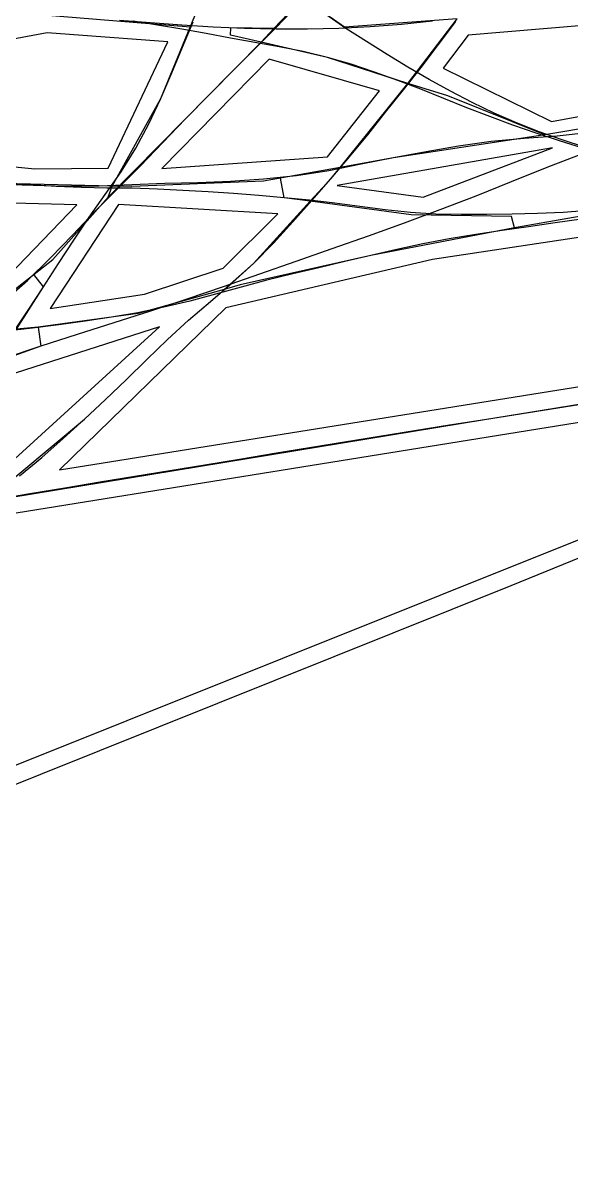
# Model space of a CAD drawing. Header units: metres. Extents: x 465982 to 489928, y 209046 to 231790.
# Drawn here: x 476015 to 478088, y 209167 to 213454 of the extents above; entities that cross this region are included whole.
import ezdxf

# ---------------------------------------------------------------- set-up
doc = ezdxf.new("R2010")
doc.units = ezdxf.units.M
for name, color, linetype in [('CELL', 1, 'CONTINUOUS'), ('WOOL_PARCELS', 32, 'CONTINUOUS'), ('WOOL_ROADS_L2', 94, 'CONTINUOUS'), ('WOOL_THREADS', 8, 'CONTINUOUS')]:
    doc.layers.add(name, color=color, linetype=linetype)

msp = doc.modelspace()

# ---------------------------------------------------------------- linework, layer by layer
at = {"layer": 'CELL'}
msp.add_lwpolyline([(478159.15, 211450.45), (477859.17, 211327.58), (475857.9, 210527)], dxfattribs=at)
at = {"layer": 'WOOL_PARCELS'}
for points in [[(478013.294, 213080.992), (478396.071, 213152.016), (479383.663, 213496.666), (478882.298, 213506.642), (477697.646, 213407.214), (477603.201, 213282.053)], [(476061.5, 212901.774), (476338.569, 212904.667), (476563.654, 213381.794), (476108.042, 213415.057), (475883.101, 213374.189), (475493.516, 213145.621), (475333.016, 212974.765)], [(476541.087, 212903.648), (477167.106, 212946.93), (477363.631, 213196.78), (476946.624, 213315.964)], [(477528.172, 212795.314), (478016.178, 212981.442), (477203.351, 212839.409)], [(475551.987, 212335.166), (475754.431, 212341.498), (475963.589, 212501.405), (476220.304, 212765.791), (475207.395, 212792.876), (475046.918, 212354.655)], [(476118.582, 212374.75), (476475.811, 212428.506), (476773.184, 212526.771), (476978.935, 212731.881), (476376.893, 212767.66)], [(476153.856, 211766.565), (479887.771, 212363.882), (479658.147, 212660.853), (479414.785, 212703.329), (478583.833, 212713.619), (477563.521, 212560.533), (476782.509, 212378.108)], [(475717.75, 211686.621), (475883.48, 211715.703), (476532.531, 212306.435), (475955.318, 212120.838)], [(474487.859, 209167.085), (475814.327, 210581.939), (479962.849, 212241.497), (475879.686, 211585.047), (475452.403, 211214.215), (474445.15, 210239.153), (474403.999, 210006.828)]]:
    msp.add_lwpolyline(points, close=True, dxfattribs=at)
at = {"layer": 'WOOL_ROADS_L2'}
for points in [[(476647.64, 213437.438), (476735.906, 213652.517), (476780.427, 213739.994)], [(476964.036, 213432.199), (477073.008, 213548.257)], [(477656.316, 213468.912), (477231.508, 213437.189), (477073.008, 213548.257)], [(476647.64, 213437.438), (476017.071, 213488.604)], [(477470.821, 213223.857), (477656.316, 213468.912)], [(476353.338, 212837.207), (476536.898, 213167.589), (476647.64, 213437.438)], [(476800.573, 213407.033), (476801.034, 213434.898)], [(476915.609, 213380.624), (476800.573, 213407.033)], [(476964.036, 213432.199), (476801.034, 213434.898)], [(476915.609, 213380.624), (476964.036, 213432.199)], [(476337.645, 212795.744), (476915.609, 213380.624)], [(477470.821, 213223.857), (477166.112, 213323.117), (476915.609, 213380.624)], [(477214.291, 212907.633), (477470.821, 213223.857)], [(477987.732, 213030.325), (477621.022, 213178.207), (477470.821, 213223.857)], [(478393.814, 213098.844), (477987.732, 213030.325)], [(477987.732, 213030.325), (477416.508, 212943.693), (477214.291, 212907.633)], [(477214.291, 212907.633), (476924.636, 212855.979), (476427.509, 212835.399)], [(477179.319, 212864.522), (477214.291, 212907.633)], [(476353.338, 212837.207), (475376.184, 212861.03)], [(477002.974, 212793.27), (476989.721, 212867.586)], [(477101.835, 212779.932), (477179.319, 212864.522)], [(475770.716, 212279.951), (476129.294, 212559.763), (476337.645, 212795.744)], [(476337.645, 212795.744), (476353.338, 212837.207)], [(476427.509, 212835.399), (476353.338, 212837.207)], [(476775.983, 212447.092), (476886.602, 212544.958), (477101.835, 212779.932)], [(477101.835, 212779.932), (477002.974, 212793.27)], [(477872.758, 212679.822), (477861.482, 212722.213), (477483.284, 212728.466), (477101.835, 212779.932)], [(478663.57, 212775.312), (478524.522, 212770.584), (478125.289, 212723.941), (477872.758, 212679.822)], [(477872.758, 212679.822), (477330.216, 212575.041), (476837.326, 212464.332)], [(476093.491, 212456.901), (476057.153, 212503.469)], [(475992.288, 212296.581), (476093.491, 212456.901)], [(476837.326, 212464.332), (476775.983, 212447.092)], [(476775.983, 212447.092), (476451.326, 212355.848), (476073.538, 212303.989)], [(480004.655, 212302.449), (479476.797, 212227.257), (477759.489, 211955.319), (475873.529, 211645.547)], [(476073.538, 212303.989), (476083.34, 212232.583), (475913.884, 212172.379)], [(476073.538, 212303.989), (475992.288, 212296.581)], [(475873.529, 211645.547), (476248.833, 211957.371)]]:
    msp.add_lwpolyline(points, dxfattribs=at)
at = {"layer": 'WOOL_THREADS'}
for points in [[(475941.96, 212400.288), (476032.84, 212481.182), (476119.97, 212566.003), (476204.67, 212653.234), (476288.434, 212741.397), (476374.233, 212827.459), (476460.319, 212913.371), (476544.936, 213001.116), (476629.375, 213089.235), (476715.024, 213176.316), (476800.638, 213263.41), (476886.668, 213349.802), (476972.902, 213435.707), (477056.93, 213523.768)], [(478141.416, 212983.078), (478053.736, 213011.746), (477966.676, 213042.101), (477880.686, 213075.518), (477796.235, 213112.578), (477713.309, 213153.235), (477631.403, 213195.882), (477550.486, 213240.079), (477470.526, 213285.711), (477391.593, 213333.289), (477313.542, 213382.506), (477235.927, 213432.46), (477160.142, 213485.183)], [(475977.738, 212281.561), (476036.017, 212368.892), (476093.491, 212456.901), (476150.311, 212545.327), (476208.043, 212633.142), (476266.577, 212720.369), (476327.009, 212805.815), (476387.257, 212891.29), (476442.507, 212980.271), (476492.143, 213072.719), (476536.898, 213167.589), (476578.223, 213264.03), (476618.397, 213360.954), (476659.348, 213457.179)], [(476003.366, 211743.477), (476087.105, 211812.453), (476168.534, 211884.288), (476248.833, 211957.371), (476328.231, 212031.418), (476406.782, 212106.348), (476484.59, 212182.039), (476562.183, 212257.939), (476642.115, 212331.246), (476724.205, 212401.966), (476806.451, 212472.346), (476886.602, 212544.958), (476963.288, 212621.405), (477036.127, 212701.803), (477107.654, 212783.296), (477179.319, 212864.522), (477249.549, 212947.123), (477318.571, 213030.808), (477385.698, 213116.149), (477453.274, 213200.883), (477520.723, 213285.371), (477586.488, 213371.458), (477651.781, 213457.985)], [(477563.87, 213459.526), (477445.778, 213447.584), (477327.596, 213438.4), (477209.252, 213432.39), (477090.718, 213430.102), (476972.189, 213429.179), (476853.625, 213431.409), (476735.124, 213437.531), (476616.937, 213445.04), (476498.684, 213453.213), (476380.359, 213462.548)], [(478131.667, 212979.981), (478043.199, 213008.118), (477954.915, 213036.991), (477867.025, 213067.402), (477779.638, 213099.35), (477692.593, 213132.838), (477606.201, 213168.258), (477519.618, 213202.795), (477432.319, 213235.36), (477344.539, 213267.025), (477256.067, 213297.407), (477166.112, 213323.117), (477075.091, 213344.625), (476983.647, 213363.213), (476891.922, 213379.444), (476800.223, 213395.927), (476708.739, 213413.32), (476617.075, 213429.254), (476525.128, 213443.977), (476433.14, 213459.259)], [(478157.578, 213039.424), (478033.91, 213025.749), (477909.677, 213017.155), (477785.57, 213005.796), (477662.13, 212987.787), (477539.22, 212966.31), (477416.508, 212943.693), (477294.16, 212919.607), (477172, 212895.236), (477049.017, 212876.032), (476925.124, 212862.846), (476800.892, 212854.257), (476676.452, 212849.178), (476551.98, 212846.399), (476427.7, 212842.299), (476303.598, 212837.105), (476179.231, 212835.806), (476054.565, 212838.936), (475929.958, 212843.38)], [(478129.622, 212959.284), (477994.766, 212907.916), (477861.05, 212852.659), (477726.685, 212799.113), (477591.536, 212747.567), (477455.912, 212697.537), (477319.901, 212648.356), (477183.581, 212599.798), (477046.706, 212552.439), (476909.923, 212504.896), (476773.064, 212457.433), (476635.941, 212410.653), (476498.283, 212365.165), (476360.007, 212321.056), (476221.668, 212277.061), (476083.34, 212232.583), (475945.785, 212185.975)], [(478152.547, 212744.908), (478056.417, 212737.728), (477960.176, 212733.44), (477864.062, 212731.022), (477768.007, 212729.786), (477671.91, 212729.254), (477575.851, 212731.274), (477480.029, 212737.188), (477384.407, 212747.021), (477289.087, 212759.961), (477193.88, 212773.19), (477098.552, 212784.329), (477002.974, 212793.27), (476907.237, 212801.418), (476811.496, 212808.644), (476715.716, 212814.836), (476619.863, 212820.532), (476523.995, 212825.778), (476428.264, 212828.99), (476332.613, 212829.56), (476236.949, 212831.177), (476141.112, 212835.76), (476045.364, 212841.52), (475949.651, 212848.269)], [(478125.963, 212712.866), (478026.231, 212698.229), (477926.406, 212683.754), (477826.501, 212669.222), (477726.554, 212654.278), (477626.84, 212637.809), (477527.475, 212619.364), (477428.582, 212598.368), (477330.216, 212575.041), (477231.907, 212552.078), (477133.551, 212529.155), (477035.232, 212506.253), (476937.534, 212481.866), (476840.39, 212455.461), (476743.452, 212428.612), (476646.308, 212403.082), (476548.658, 212379.583), (476450.241, 212359.213), (476351.228, 212341.809), (476251.824, 212326.85), (476152.109, 212313.766), (476052.495, 212301.1), (475952.972, 212289.679)], [(478155.768, 212018.713), (478023.674, 211997.633), (477891.58, 211976.502), (477759.489, 211955.319), (477627.399, 211934.083), (477495.309, 211912.795), (477363.221, 211891.453), (477231.134, 211870.06), (477099.046, 211848.615), (476966.956, 211827.121), (476834.863, 211805.58), (476702.766, 211783.995), (476570.664, 211762.369), (476438.556, 211740.706), (476306.44, 211719.011), (476174.319, 211697.264), (476042.311, 211675.09), (475910.477, 211652.221)]]:
    msp.add_lwpolyline(points, dxfattribs=at)

doc.saveas('drawing.dxf')
